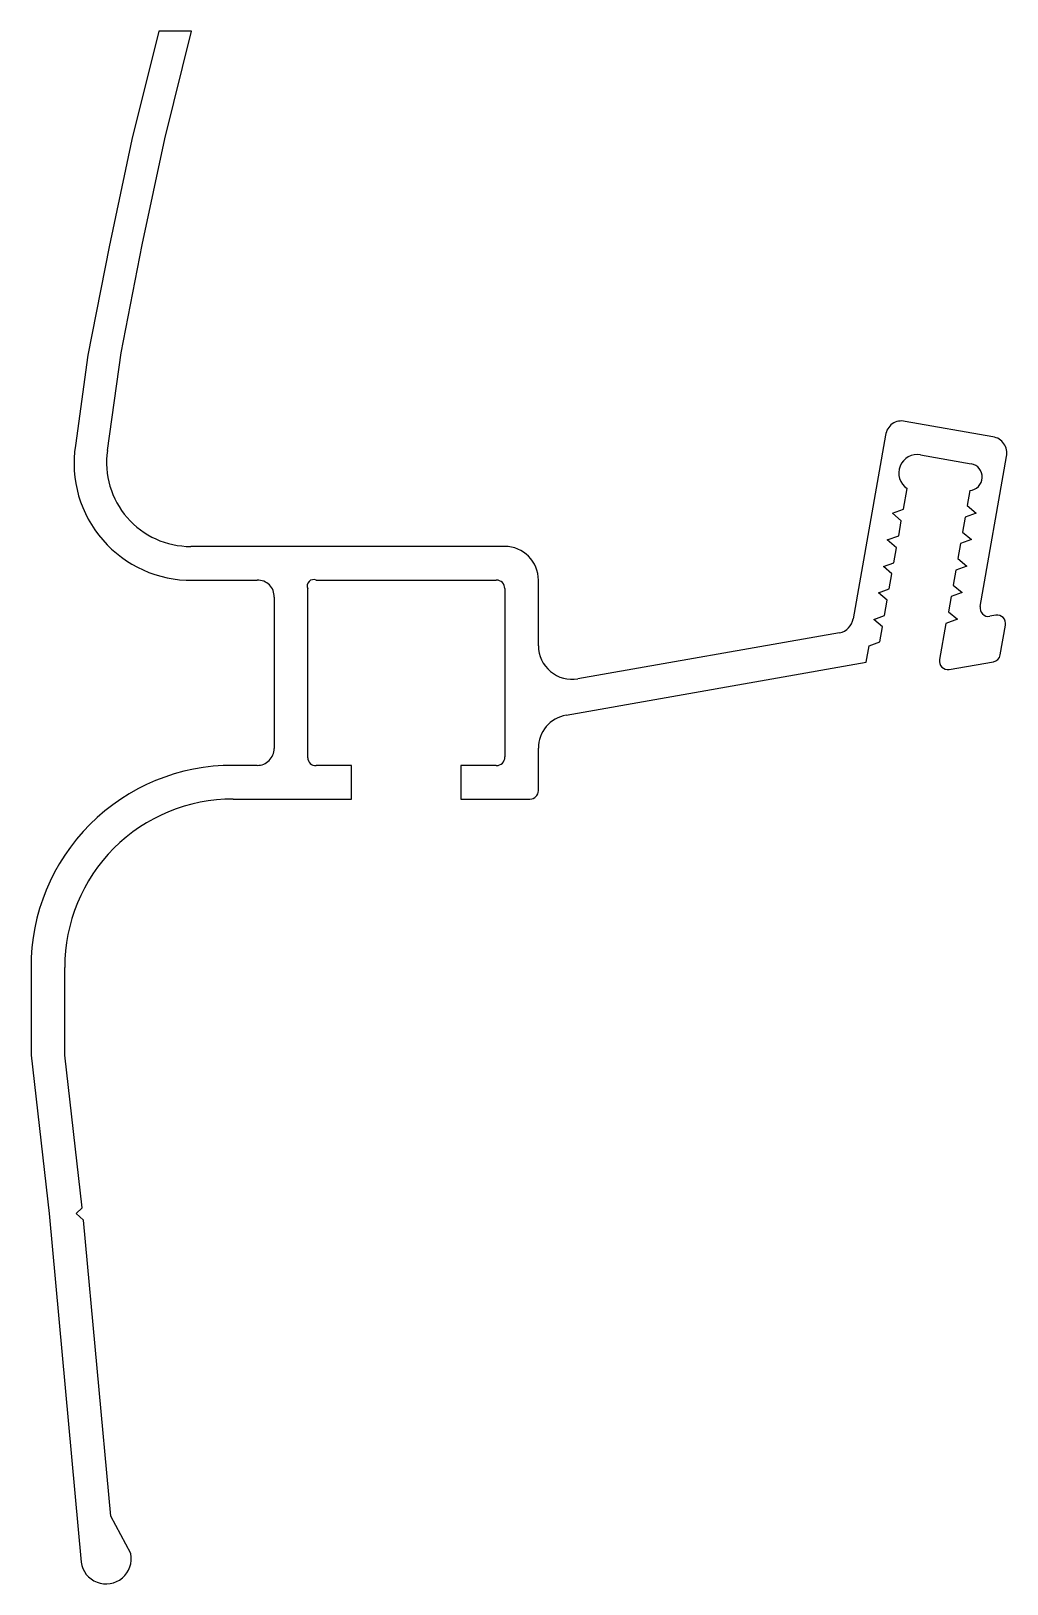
# Model space of a CAD drawing. Extents: x 429.8 to 487.8, y 280.2 to 372.4.
import ezdxf

# ---------------------------------------------------------------- set-up
doc = ezdxf.new("R2010")
doc.units = 0
doc.layers.get('0').update_dxf_attribs({"linetype": 'CONTINUOUS'})

msp = doc.modelspace()

# ---------------------------------------------------------------- linework, layer by layer
at = {"ltscale": 0.224866}
for p, q in [((437.435, 372.419), (435.831, 365.985)), ((439.376, 372.419), (437.435, 372.419)), ((437.78, 366.019), (439.376, 372.419)), ((435.831, 365.985), (434.477, 359.617)), ((436.441, 359.719), (437.78, 366.019)), ((434.477, 359.617), (433.223, 353.166)), ((435.197, 353.319), (436.441, 359.719)), ((433.223, 353.166), (432.472, 347.816)), ((434.381, 347.515), (435.197, 353.319)), ((486.985, 348.325), (481.766, 349.246)), ((480.607, 348.434), (478.684, 337.527)), ((482.678, 347.257), (485.688, 346.726)), ((486.224, 338.252), (487.796, 347.167)), ((481.662, 344.031), (481.878, 345.258)), ((485.611, 345.141), (485.454, 344.247)), ((481.011, 343.794), (481.662, 344.031)), ((485.454, 344.247), (485.984, 343.802)), ((481.541, 343.349), (481.011, 343.794)), ((481.384, 342.455), (481.541, 343.349)), ((485.333, 343.565), (485.176, 342.672)), ((485.984, 343.802), (485.333, 343.565)), ((480.7, 342.206), (481.384, 342.455)), ((481.257, 341.739), (480.7, 342.206)), ((485.707, 342.226), (485.056, 341.989)), ((485.176, 342.672), (485.707, 342.226)), ((457.981, 341.819), (439.333, 341.819)), ((481.1, 340.845), (481.257, 341.739)), ((485.056, 341.989), (484.898, 341.096)), ((480.481, 340.62), (481.1, 340.845)), ((480.986, 340.197), (480.481, 340.62)), ((484.778, 340.414), (484.62, 339.52)), ((485.429, 340.651), (484.778, 340.414)), ((484.898, 341.096), (485.429, 340.651)), ((439.428, 339.814), (443.281, 339.814)), ((446.281, 329.276), (446.281, 339.314)), ((446.781, 339.814), (457.481, 339.814)), ((457.981, 339.314), (457.981, 329.319)), ((459.981, 335.927), (459.981, 339.819)), ((480.177, 339.067), (480.828, 339.304)), ((480.828, 339.304), (480.986, 340.197)), ((484.62, 339.52), (485.151, 339.075)), ((444.281, 338.814), (444.281, 329.819)), ((480.708, 338.622), (480.177, 339.067)), ((480.55, 337.728), (480.708, 338.622)), ((484.5, 338.838), (484.342, 337.945)), ((485.151, 339.075), (484.5, 338.838)), ((479.899, 337.491), (480.55, 337.728)), ((480.43, 337.046), (479.899, 337.491)), ((484.873, 337.499), (484.194, 337.252)), ((484.342, 337.945), (484.873, 337.499)), ((487.153, 337.732), (486.801, 337.672)), ((477.87, 336.698), (462.328, 333.957)), ((480.272, 336.152), (480.43, 337.046)), ((484.194, 337.252), (483.814, 335.097)), ((487.416, 335.374), (487.73, 337.153)), ((479.45, 334.946), (479.621, 335.915)), ((479.621, 335.915), (480.272, 336.152)), ((461.634, 331.804), (479.45, 334.946)), ((484.391, 334.518), (487.009, 334.968)), ((459.981, 327.319), (459.981, 329.834)), ((443.281, 328.819), (441.84, 328.819)), ((448.881, 328.819), (446.781, 328.819)), ((448.881, 326.819), (448.881, 328.819)), ((455.381, 328.819), (455.381, 326.819)), ((457.481, 328.819), (455.381, 328.819)), ((441.84, 326.819), (448.881, 326.819)), ((455.381, 326.819), (459.481, 326.819)), ((429.84, 316.819), (429.84, 311.619)), ((431.84, 311.619), (431.84, 316.819)), ((429.84, 311.619), (430.919, 302.219)), ((432.881, 302.549), (431.84, 311.619)), ((432.516, 302.219), (432.881, 302.549)), ((430.919, 302.219), (432.811, 281.518)), ((432.964, 301.814), (432.516, 302.219)), ((434.571, 284.237), (432.964, 301.814)), ((435.768, 282.017), (434.571, 284.237))]:
    msp.add_line(p, q, dxfattribs=at)
for centre, radius, start, end in [((481.549, 348.322), 0.948, 76.79571, 173.2069), ((439.348, 346.769), 6.956, 171.34221, 270.65857), ((486.843, 347.363), 0.973, 348.38129, 81.61443), ((439.305, 346.795), 4.976, 171.67865, 270.32134), ((482.487, 346.174), 1.1, 79.9833, 236.39099), ((485.549, 345.938), 0.8, 274.47312, 80.00459), ((457.981, 339.819), 2, 0, 90), ((443.316, 338.849), 0.966, 357.94015, 92.06071), ((446.62, 339.475), 0.375, 64.58421, 205.41579), ((457.507, 339.34), 0.475, 356.85372, 93.14627), ((477.706, 337.673), 0.989, 279.52101, 351.54856), ((486.717, 338.165), 0.5, 169.99857, 279.76584), ((487.238, 337.24), 0.5, 350.00001, 99.76078), ((461.987, 335.934), 2.006, 180.20942, 279.79074), ((484.306, 335.01), 0.5, 170.00001, 279.76078), ((486.924, 335.461), 0.5, 279.76078, 350.00001), ((461.974, 329.84), 1.993, 99.83318, 180.16654), ((443.282, 329.818), 0.999, 269.92509, 0.07491), ((446.722, 329.257), 0.442, 177.58695, 277.6034), ((457.52, 329.28), 0.462, 265.12847, 4.87154), ((441.796, 316.863), 11.957, 89.79214, 180.20783), ((459.481, 327.319), 0.5, 270.00336, 0.0005), ((441.811, 316.849), 9.971, 89.83176, 180.16825), ((434.298, 281.719), 1.5, 187.68869, 11.45998)]:
    msp.add_arc(centre, radius, start, end, dxfattribs=at)

doc.saveas('drawing.dxf')
